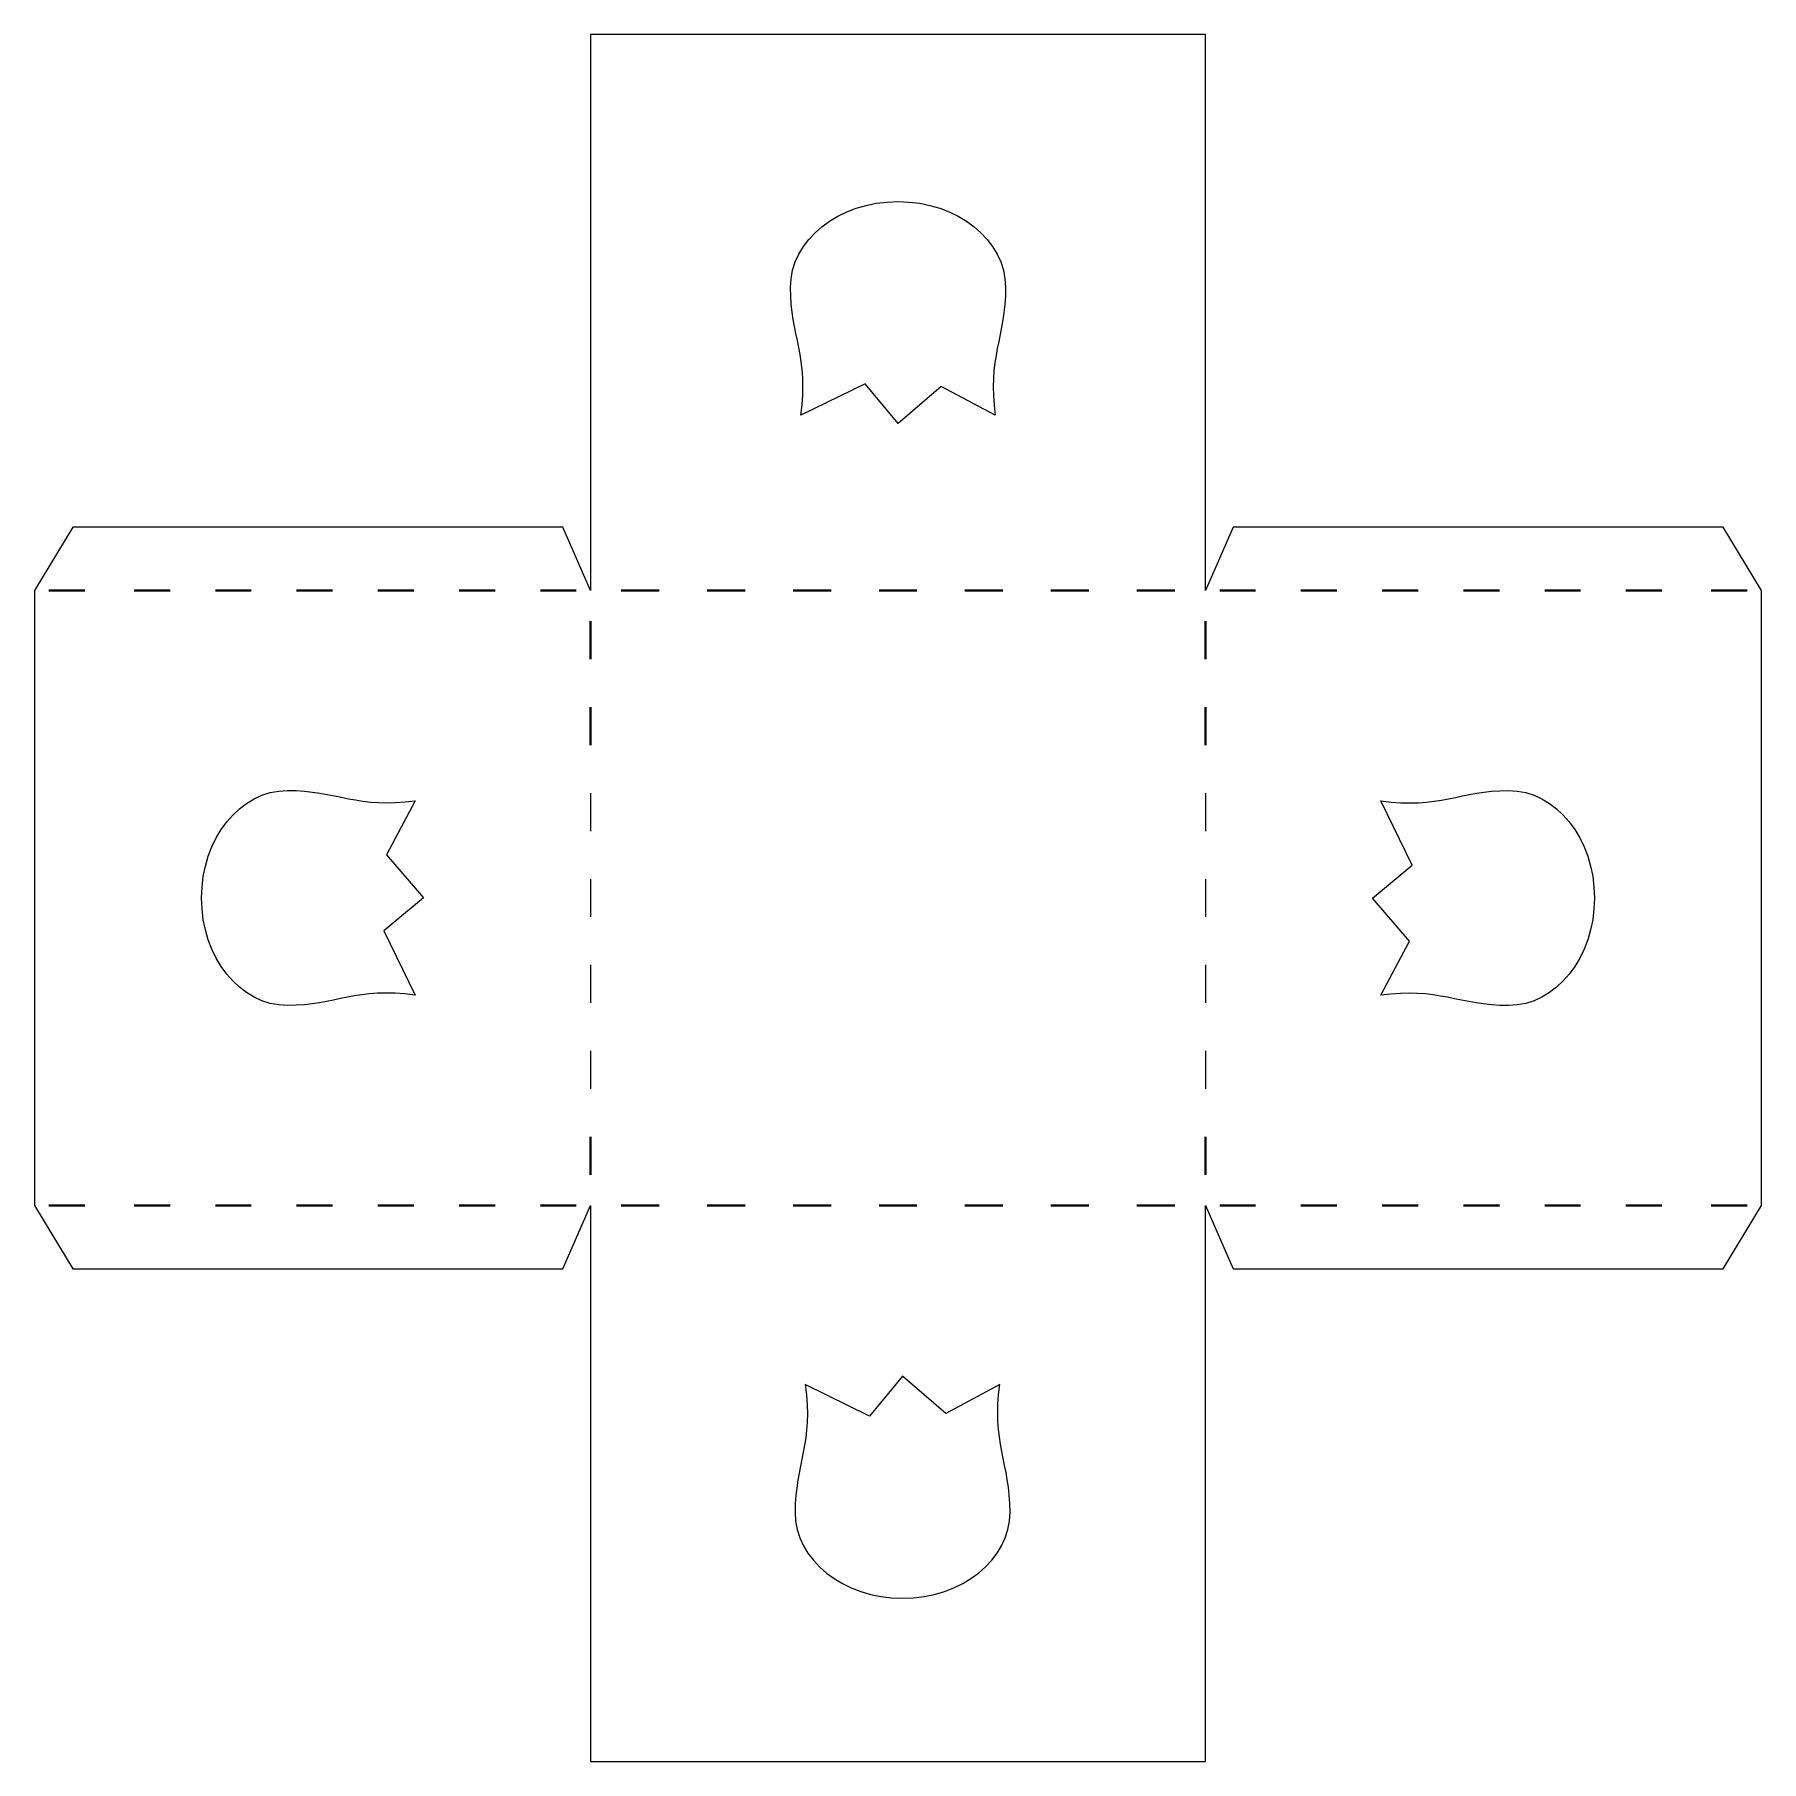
# Model space of a CAD drawing. Header units: millimetres. Extents: x -94 to 94, y -132 to 55.
import ezdxf

# ---------------------------------------------------------------- set-up
doc = ezdxf.new("R2010")
doc.units = ezdxf.units.MM
doc.header["$MEASUREMENT"] = 0
doc.layers.add('Layer 1', color=7, linetype='Continuous')

msp = doc.modelspace()

# ---------------------------------------------------------------- linework, layer by layer
at = {"layer": 'Layer 1', "color": 11}
msp.add_open_spline([(-33.3161, -71.4161), (-33.3161, -71.4161), (-33.3162, -71.4161), (-33.3162, -71.4161), (-33.3162, -71.4161), (-33.3162, -71.4161), (-36.3228, -78.2815), (-36.3228, -78.2815), (-36.3228, -78.2815), (-36.3228, -78.2815), (-89.3967, -78.2815), (-89.3967, -78.2815), (-89.3967, -78.2815), (-89.3967, -78.2815), (-93.558, -71.4161), (-93.558, -71.4161), (-93.558, -71.4161), (-93.558, -71.4161), (-93.558, -4.7844), (-93.558, -4.7844), (-93.558, -4.7844), (-93.558, -4.7844), (-89.3967, 2.0814), (-89.3967, 2.0814), (-89.3967, 2.0814), (-89.3967, 2.0814), (-36.3228, 2.0814), (-36.3228, 2.0814), (-36.3228, 2.0814), (-36.3228, 2.0814), (-33.3161, -4.7841), (-33.3161, -4.7841), (-33.3161, -4.7841), (-33.3161, -4.7841), (-33.3161, 55.458), (-33.3161, 55.458), (-33.3161, 55.458), (-33.3161, 55.458), (33.3158, 55.458), (33.3158, 55.458), (33.3158, 55.458), (33.3158, 55.458), (33.3158, -4.7841), (33.3158, -4.7841), (33.3158, -4.7841), (33.3158, -4.7841), (33.316, -4.7841), (33.316, -4.7841), (33.316, -4.7841), (33.316, -4.7841), (36.3227, 2.0814), (36.3227, 2.0814), (36.3227, 2.0814), (36.3227, 2.0814), (89.3961, 2.0814), (89.3961, 2.0814), (89.3961, 2.0814), (89.3961, 2.0814), (93.558, -4.7844), (93.558, -4.7844), (93.558, -4.7844), (93.558, -4.7844), (93.558, -71.4161), (93.558, -71.4161), (93.558, -71.4161), (93.558, -71.4161), (89.3961, -78.2815), (89.3961, -78.2815), (89.3961, -78.2815), (89.3961, -78.2815), (36.3227, -78.2815), (36.3227, -78.2815), (36.3227, -78.2815), (36.3227, -78.2815), (33.316, -71.4161), (33.316, -71.4161), (33.316, -71.4161), (33.316, -71.4161), (33.3158, -71.4161), (33.3158, -71.4161), (33.3158, -71.4161), (33.3158, -71.4161), (33.3158, -131.6581), (33.3158, -131.6581), (33.3158, -131.6581), (33.3158, -131.6581), (-33.3161, -131.6581), (-33.3161, -131.6581), (-33.3161, -131.6581), (-33.3161, -131.6581), (-33.3161, -71.4161), (-33.3161, -71.4161)], degree=3, knots=[0, 0, 0, 0, 0.04347826, 0.04347826, 0.04347826, 0.04347826, 0.08695652, 0.08695652, 0.08695652, 0.08695652, 0.13043478, 0.13043478, 0.13043478, 0.13043478, 0.17391304, 0.17391304, 0.17391304, 0.17391304, 0.2173913, 0.2173913, 0.2173913, 0.2173913, 0.26086957, 0.26086957, 0.26086957, 0.26086957, 0.30434783, 0.30434783, 0.30434783, 0.30434783, 0.34782609, 0.34782609, 0.34782609, 0.34782609, 0.39130435, 0.39130435, 0.39130435, 0.39130435, 0.43478261, 0.43478261, 0.43478261, 0.43478261, 0.47826087, 0.47826087, 0.47826087, 0.47826087, 0.52173913, 0.52173913, 0.52173913, 0.52173913, 0.56521739, 0.56521739, 0.56521739, 0.56521739, 0.60869565, 0.60869565, 0.60869565, 0.60869565, 0.65217391, 0.65217391, 0.65217391, 0.65217391, 0.69565217, 0.69565217, 0.69565217, 0.69565217, 0.73913043, 0.73913043, 0.73913043, 0.73913043, 0.7826087, 0.7826087, 0.7826087, 0.7826087, 0.82608696, 0.82608696, 0.82608696, 0.82608696, 0.86956522, 0.86956522, 0.86956522, 0.86956522, 0.91304348, 0.91304348, 0.91304348, 0.91304348, 0.95652174, 0.95652174, 0.95652174, 0.95652174, 1, 1, 1, 1], dxfattribs=at)
at = {"layer": 'Layer 1', "color": 7}
for points in [[(11.6523, 28.0456), (11.6523, 33.1889), (6.434, 37.3603), (0, 37.3603), (0, 37.3603), (-6.4342, 37.3603), (-11.6524, 33.1889), (-11.6524, 28.0456), (-11.6524, 28.0456), (-11.6524, 22.8711), (-9.619, 20.4918), (-10.5391, 14.204), (-10.5391, 14.204), (-10.5391, 14.204), (-3.5625, 17.6181), (-3.5625, 17.6181), (-3.5625, 17.6181), (-3.5625, 17.6181), (0, 13.3134), (0, 13.3134), (0, 13.3134), (0, 13.3134), (4.6908, 17.3307), (4.6908, 17.3307), (4.6908, 17.3307), (4.6908, 17.3307), (10.5391, 14.204), (10.5391, 14.204), (10.5391, 14.204), (9.6463, 20.3052), (11.6523, 22.8028), (11.6523, 28.0456)], [(-66.1458, -26.4477), (-71.289, -26.4477), (-75.4605, -31.666), (-75.4605, -38.1), (-75.4605, -38.1), (-75.4605, -44.5342), (-71.289, -49.7524), (-66.1458, -49.7524), (-66.1458, -49.7524), (-60.9712, -49.7524), (-58.5919, -47.719), (-52.3041, -48.6391), (-52.3041, -48.6391), (-52.3041, -48.6391), (-55.7182, -41.6625), (-55.7182, -41.6625), (-55.7182, -41.6625), (-55.7182, -41.6625), (-51.4135, -38.1), (-51.4135, -38.1), (-51.4135, -38.1), (-51.4135, -38.1), (-55.4308, -33.4092), (-55.4308, -33.4092), (-55.4308, -33.4092), (-55.4308, -33.4092), (-52.3041, -27.5609), (-52.3041, -27.5609), (-52.3041, -27.5609), (-58.4053, -28.4537), (-60.9029, -26.4477), (-66.1458, -26.4477)], [(66.1456, -49.7524), (71.2889, -49.7524), (75.4603, -44.5342), (75.4603, -38.1002), (75.4603, -38.1002), (75.4603, -31.666), (71.2889, -26.4477), (66.1456, -26.4477), (66.1456, -26.4477), (60.9711, -26.4477), (58.5918, -28.4811), (52.304, -27.561), (52.304, -27.561), (52.304, -27.561), (55.7181, -34.5376), (55.7181, -34.5376), (55.7181, -34.5376), (55.7181, -34.5376), (51.4134, -38.1002), (51.4134, -38.1002), (51.4134, -38.1002), (51.4134, -38.1002), (55.4307, -42.791), (55.4307, -42.791), (55.4307, -42.791), (55.4307, -42.791), (52.304, -48.6392), (52.304, -48.6392), (52.304, -48.6392), (58.4052, -47.7465), (60.9027, -49.7524), (66.1456, -49.7524)], [(12.1448, -104.6561), (12.1448, -109.7994), (6.9265, -113.9708), (0.4925, -113.9708), (0.4925, -113.9708), (-5.9417, -113.9708), (-11.1599, -109.7994), (-11.1599, -104.6561), (-11.1599, -104.6561), (-11.1599, -99.4816), (-9.1265, -97.1023), (-10.0466, -90.8145), (-10.0466, -90.8145), (-10.0466, -90.8145), (-3.07, -94.2286), (-3.07, -94.2286), (-3.07, -94.2286), (-3.07, -94.2286), (0.4925, -89.9239), (0.4925, -89.9239), (0.4925, -89.9239), (0.4925, -89.9239), (5.1833, -93.9412), (5.1833, -93.9412), (5.1833, -93.9412), (5.1833, -93.9412), (11.0316, -90.8145), (11.0316, -90.8145), (11.0316, -90.8145), (10.1388, -96.9157), (12.1448, -99.4133), (12.1448, -104.6561)]]:
    msp.add_open_spline(points, degree=3, knots=[0, 0, 0, 0, 0.125, 0.125, 0.125, 0.125, 0.25, 0.25, 0.25, 0.25, 0.375, 0.375, 0.375, 0.375, 0.5, 0.5, 0.5, 0.5, 0.625, 0.625, 0.625, 0.625, 0.75, 0.75, 0.75, 0.75, 0.875, 0.875, 0.875, 0.875, 1, 1, 1, 1], dxfattribs=at)
at = {"layer": 'Layer 1', "lineweight": 40}
for points in [[(-92.0126, -4.7844), (-92.0126, -4.7844), (-88.1245, -4.7844), (-88.1245, -4.7844)], [(-82.7668, -4.7844), (-82.7668, -4.7844), (-78.8787, -4.7844), (-78.8787, -4.7844)], [(-73.9633, -4.7844), (-73.9633, -4.7844), (-70.0752, -4.7844), (-70.0752, -4.7844)], [(-65.1599, -4.7844), (-65.1599, -4.7844), (-61.2718, -4.7844), (-61.2718, -4.7844)], [(-56.3565, -4.7844), (-56.3565, -4.7844), (-52.4684, -4.7844), (-52.4684, -4.7844)], [(-47.553, -4.7844), (-47.553, -4.7844), (-43.6649, -4.7844), (-43.6649, -4.7844)], [(-38.7496, -4.7844), (-38.7496, -4.7844), (-34.8615, -4.7844), (-34.8615, -4.7844)], [(-29.9998, -4.7846), (-29.9998, -4.7846), (-25.8861, -4.7846), (-25.8861, -4.7846)], [(-20.6855, -4.7846), (-20.6855, -4.7846), (-16.5718, -4.7846), (-16.5718, -4.7846)], [(-11.3712, -4.7846), (-11.3712, -4.7846), (-7.2575, -4.7846), (-7.2575, -4.7846)], [(-2.057, -4.7846), (-2.057, -4.7846), (2.0568, -4.7846), (2.0568, -4.7846)], [(7.2573, -4.7846), (7.2573, -4.7846), (11.371, -4.7846), (11.371, -4.7846)], [(16.5716, -4.7846), (16.5716, -4.7846), (20.6853, -4.7846), (20.6853, -4.7846)], [(25.8859, -4.7846), (25.8859, -4.7846), (29.9996, -4.7846), (29.9996, -4.7846)], [(38.7496, -4.7844), (38.7496, -4.7844), (34.8615, -4.7844), (34.8615, -4.7844)], [(47.553, -4.7844), (47.553, -4.7844), (43.6649, -4.7844), (43.6649, -4.7844)], [(56.3564, -4.7844), (56.3564, -4.7844), (52.4683, -4.7844), (52.4683, -4.7844)], [(65.1599, -4.7844), (65.1599, -4.7844), (61.2718, -4.7844), (61.2718, -4.7844)], [(73.9633, -4.7844), (73.9633, -4.7844), (70.0752, -4.7844), (70.0752, -4.7844)], [(82.7667, -4.7844), (82.7667, -4.7844), (78.8786, -4.7844), (78.8786, -4.7844)], [(92.0126, -4.7844), (92.0126, -4.7844), (88.1245, -4.7844), (88.1245, -4.7844)], [(-33.3159, -8.1007), (-33.3159, -8.1007), (-33.3159, -12.2144), (-33.3159, -12.2144)], [(33.3156, -8.1007), (33.3156, -8.1007), (33.3156, -12.2144), (33.3156, -12.2144)], [(-33.3159, -17.415), (-33.3159, -17.415), (-33.3159, -21.5287), (-33.3159, -21.5287)], [(33.3156, -17.415), (33.3156, -17.415), (33.3156, -21.5287), (33.3156, -21.5287)], [(-33.3159, -63.9864), (-33.3159, -63.9864), (-33.3159, -68.1001), (-33.3159, -68.1001)], [(33.3156, -63.9864), (33.3156, -63.9864), (33.3156, -68.1001), (33.3156, -68.1001)], [(-92.0126, -71.4158), (-92.0126, -71.4158), (-88.1245, -71.4158), (-88.1245, -71.4158)], [(-82.7668, -71.4158), (-82.7668, -71.4158), (-78.8787, -71.4158), (-78.8787, -71.4158)], [(-73.9633, -71.4158), (-73.9633, -71.4158), (-70.0752, -71.4158), (-70.0752, -71.4158)], [(-65.1599, -71.4158), (-65.1599, -71.4158), (-61.2718, -71.4158), (-61.2718, -71.4158)], [(-56.3565, -71.4158), (-56.3565, -71.4158), (-52.4684, -71.4158), (-52.4684, -71.4158)], [(-47.553, -71.4158), (-47.553, -71.4158), (-43.6649, -71.4158), (-43.6649, -71.4158)], [(-38.7496, -71.4158), (-38.7496, -71.4158), (-34.8615, -71.4158), (-34.8615, -71.4158)], [(-29.9998, -71.416), (-29.9998, -71.416), (-25.8861, -71.416), (-25.8861, -71.416)], [(-20.6855, -71.416), (-20.6855, -71.416), (-16.5718, -71.416), (-16.5718, -71.416)], [(-11.3712, -71.416), (-11.3712, -71.416), (-7.2575, -71.416), (-7.2575, -71.416)], [(-2.057, -71.416), (-2.057, -71.416), (2.0568, -71.416), (2.0568, -71.416)], [(7.2573, -71.416), (7.2573, -71.416), (11.371, -71.416), (11.371, -71.416)], [(16.5716, -71.416), (16.5716, -71.416), (20.6853, -71.416), (20.6853, -71.416)], [(25.8859, -71.416), (25.8859, -71.416), (29.9996, -71.416), (29.9996, -71.416)], [(38.7496, -71.4158), (38.7496, -71.4158), (34.8615, -71.4158), (34.8615, -71.4158)], [(47.553, -71.4158), (47.553, -71.4158), (43.6649, -71.4158), (43.6649, -71.4158)], [(56.3564, -71.4158), (56.3564, -71.4158), (52.4683, -71.4158), (52.4683, -71.4158)], [(65.1599, -71.4158), (65.1599, -71.4158), (61.2718, -71.4158), (61.2718, -71.4158)], [(73.9633, -71.4158), (73.9633, -71.4158), (70.0752, -71.4158), (70.0752, -71.4158)], [(82.7667, -71.4158), (82.7667, -71.4158), (78.8786, -71.4158), (78.8786, -71.4158)], [(92.0126, -71.4158), (92.0126, -71.4158), (88.1245, -71.4158), (88.1245, -71.4158)]]:
    msp.add_open_spline(points, degree=3, dxfattribs=at)
at = {"layer": 'Layer 1', "lineweight": 5}
for points in [[(-33.3159, -26.7293), (-33.3159, -26.7293), (-33.3159, -30.843), (-33.3159, -30.843)], [(33.3156, -26.7293), (33.3156, -26.7293), (33.3156, -30.843), (33.3156, -30.843)], [(-33.3159, -36.0436), (-33.3159, -36.0436), (-33.3159, -40.1573), (-33.3159, -40.1573)], [(33.3156, -36.0436), (33.3156, -36.0436), (33.3156, -40.1573), (33.3156, -40.1573)], [(-33.3159, -45.3578), (-33.3159, -45.3578), (-33.3159, -49.4715), (-33.3159, -49.4715)], [(33.3156, -45.3578), (33.3156, -45.3578), (33.3156, -49.4715), (33.3156, -49.4715)], [(-33.3159, -54.6721), (-33.3159, -54.6721), (-33.3159, -58.7858), (-33.3159, -58.7858)], [(33.3156, -54.6721), (33.3156, -54.6721), (33.3156, -58.7858), (33.3156, -58.7858)]]:
    msp.add_open_spline(points, degree=3, dxfattribs=at)

doc.saveas('drawing.dxf')
